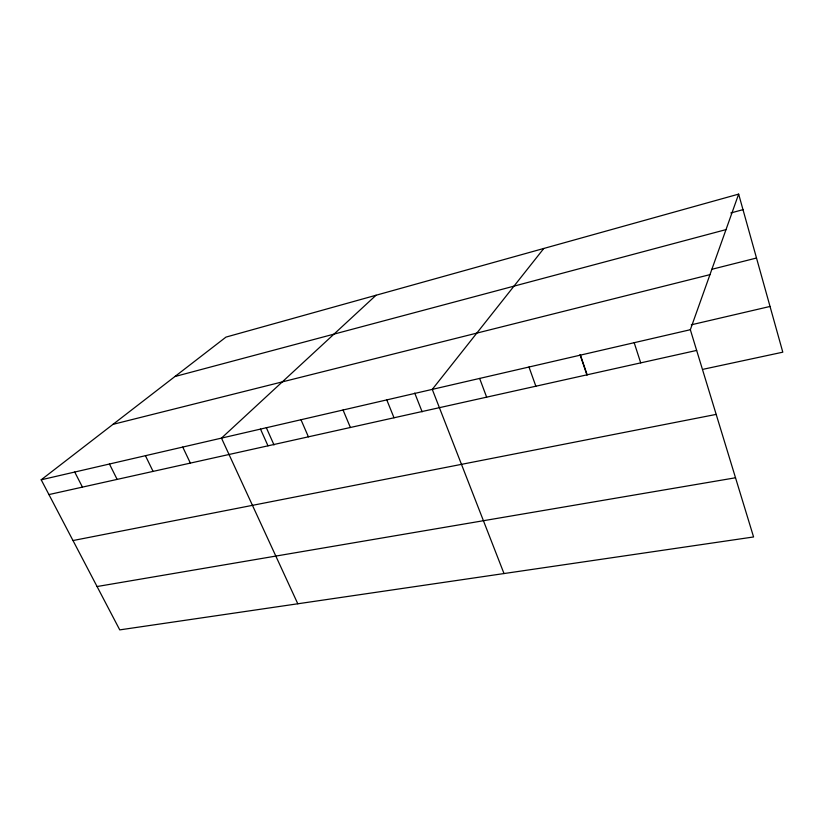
<?xml version="1.0" encoding="UTF-8"?>
<svg xmlns="http://www.w3.org/2000/svg" width="824" height="824" viewBox="0 0 824 824"><rect width="100%" height="100%" fill="white"/><g stroke="black" fill="none" stroke-linecap="round" stroke-linejoin="round"><path stroke-width="1.24" d="M690.337 329.713L738.654 194.114L225.982 337.098L41.2 479.795L119.748 629.886L753.579 536.96L690.337 329.713L41.2 479.795M543.809 248.457L432.27 389.381L504.01 573.556M376.053 295.239L221.481 438.111L297.804 603.786M730.837 212.973L742.99 209.657M174.925 376.527L725.995 229.618M711.802 269.314L756.504 258.025M112.991 424.35L709.958 274.639M691.274 324.811L770.028 306.456M48.935 494.575L696.651 350.427M703.49 369.204L782.8 352.178L738.654 194.114M72.996 540.544L716.169 414.4M97.057 586.534L735.513 477.776M74.727 472.039L82.441 487.118M109.448 464.015L117.132 479.403M145.436 455.693L153.079 471.4M182.753 447.061L190.354 463.098M260.497 429.088L267.985 445.825M266.317 427.656L274.021 444.96M300.987 419.735L308.403 436.833M343.052 410.002L350.385 427.491M386.786 399.898L394.016 417.778M414.74 393.089L422.135 411.815M479.64 378.432L486.644 397.168M528.987 367.02L535.857 386.209M580.467 355.123L587.162 374.796M579.993 354.619L586.925 374.961M634.192 342.702L640.712 362.879"/></g></svg>
